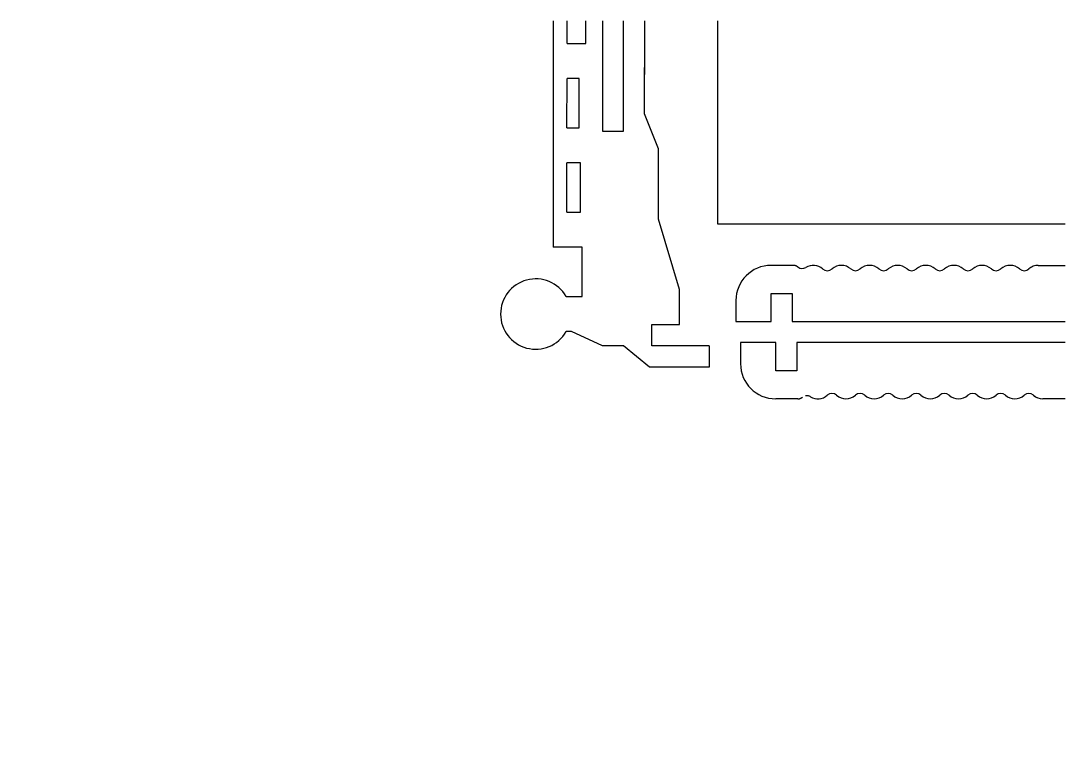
# Paper-space layout 'Layout1' of a CAD drawing. Extents: x 0 to 297, y 0 to 210.
# The model-space entities are those that its viewports show. They can reach past a viewport. Long polylines and large blocks are cut down to what shows.
import ezdxf

# ---------------------------------------------------------------- set-up
doc = ezdxf.new("R2010")
doc.units = 0
doc.header["$MEASUREMENT"] = 0
doc.linetypes.add('HIDDEN', pattern=[4.5, 1.5, -1.5, 1.5])
doc.layers.add('2', color=7, linetype='Continuous')
doc.layers.get('0').off()

msp = doc.modelspace()

# ---------------------------------------------------------------- linework, layer by layer
at = {"layer": '2', "color": 40, "linetype": 'Continuous'}
for p, q in [((151.430408, 251.60236), (151.430408, 145.602362)), ((155.347564, 203.60236), (155.36147, 217.60236)), ((160.706904, 203.60236), (160.706904, 217.60236)), ((165.430408, 218.60236), (165.430408, 178.602362)), ((171.430408, 178.602362), (171.430408, 218.60236)), ((177.39948, 183.602362), (177.45948, 213.60236)), ((198.214344, 152.153574), (198.214344, 213.15358)), ((155.347564, 203.60236), (160.706904, 203.60236)), ((155.323726, 179.602362), (155.337632, 193.602362)), ((158.827688, 193.602362), (155.337632, 193.602362)), ((158.827688, 179.602362), (158.827688, 193.602362)), ((181.379488, 173.602362), (177.39948, 183.602362)), ((155.323726, 179.602362), (158.827688, 179.602362)), ((165.430408, 178.602362), (171.430408, 178.602362)), ((181.339488, 153.602362), (181.379488, 173.602362)), ((155.299888, 155.602362), (155.313794, 169.602362)), ((159.169368, 169.602362), (155.313794, 169.602362)), ((159.169368, 155.602362), (159.169368, 169.602362)), ((155.299888, 155.602362), (159.169368, 155.602362)), ((187.2995, 133.602362), (181.339488, 153.602362)), ((346.21434, 152.153574), (198.214344, 152.153574)), ((159.68188, 145.602362), (151.430408, 145.602362)), ((159.68188, 131.602362), (159.68188, 145.602362)), ((219.71694, 140.447996), (213.3738, 140.447996)), ((289.3738, 140.447996), (297.3738, 140.447996)), ((155.090662, 131.602362), (159.68188, 131.602362)), ((187.2795, 123.602362), (187.2995, 133.602362)), ((213.3738, 124.447996), (213.3738, 132.447996)), ((213.3738, 132.447996), (219.3738, 132.447996)), ((219.3738, 132.447996), (219.3738, 124.447996)), ((203.3738, 130.447996), (203.3738, 124.447996)), ((179.430408, 117.602362), (179.430408, 123.602362)), ((179.430408, 123.602362), (187.2795, 123.602362)), ((203.3738, 124.447996), (213.3738, 124.447996)), ((219.3738, 124.447996), (367.3738, 124.447996)), ((165.430408, 117.602362), (156.599624, 121.602362)), ((171.430408, 117.602362), (165.430408, 117.602362)), ((178.830408, 111.532684), (171.430408, 117.602362)), ((195.728594, 117.602362), (179.430408, 117.602362)), ((195.728594, 117.602362), (195.728594, 111.532684)), ((214.6773, 118.487582), (204.6773, 118.487582)), ((204.6773, 118.487582), (204.6773, 112.487582)), ((214.6773, 110.487582), (214.6773, 118.487582)), ((220.6773, 118.487582), (220.6773, 110.487582)), ((368.6773, 118.487582), (220.6773, 118.487582)), ((195.728594, 111.532684), (178.830408, 111.532684)), ((220.6773, 110.487582), (214.6773, 110.487582)), ((221.02044, 102.487582), (214.6773, 102.487582)), ((298.6773, 102.487582), (290.6773, 102.487582))]:
    msp.add_line(p, q, dxfattribs=at)
at = {"layer": '2', "color": 40, "linetype": 'HIDDEN'}
msp.add_line((156.599624, 121.602362), (155.090662, 121.602362), dxfattribs=at)
at = {"layer": '2', "color": 40, "linetype": 'Continuous'}
for centre, radius, start, end in [((213.3738, 130.447996), 10, 90, 180), ((222.2311, 141.559106), 2, 231.05756, 301.58634), ((225.3738, 136.447996), 4, 48.189685, 121.58634), ((233.3738, 136.447996), 4, 48.189685, 131.81032), ((241.3738, 136.447996), 4, 48.189685, 131.81031), ((249.3738, 136.447996), 4, 48.189685, 131.81031), ((257.3738, 136.447996), 4, 48.189685, 131.81031), ((265.3738, 136.447996), 4, 48.189685, 131.81031), ((273.3738, 136.447996), 4, 48.189685, 131.81031), ((281.3738, 136.447996), 4, 48.189685, 131.81031), ((289.3738, 136.447996), 4, 90, 131.81031), ((297.3738, 136.447996), 4, 48.189685, 90), ((229.3738, 140.920132), 2, 228.18969, 311.81031), ((237.3738, 140.920132), 2, 228.18969, 311.81031), ((245.3738, 140.920132), 2, 228.18969, 311.81031), ((253.3738, 140.920132), 2, 228.18969, 311.81031), ((261.3738, 140.920132), 2, 228.18969, 311.81031), ((269.3738, 140.920132), 2, 228.18969, 311.81031), ((277.3738, 140.920132), 2, 228.18969, 311.81031), ((285.3738, 140.920132), 2, 228.18969, 311.81031), ((146.430408, 126.602362), 10, 30, 330), ((214.6773, 112.487582), 10, 180, 270), ((230.6773, 102.015446), 2, 48.189685, 131.81031), ((238.6773, 102.015446), 2, 48.189685, 131.81031), ((246.6773, 102.015446), 2, 48.189685, 131.81031), ((254.6773, 102.015446), 2, 48.189685, 131.81031), ((262.6773, 102.015446), 2, 48.189685, 131.81031), ((270.6773, 102.015446), 2, 48.189685, 131.81031), ((278.6773, 102.015446), 2, 48.189685, 131.81031), ((286.6773, 102.015446), 2, 48.189685, 131.81031), ((226.6773, 106.487582), 4, 238.41366, 311.81031), ((234.6773, 106.487582), 4, 228.18968, 311.81031), ((242.6773, 106.487582), 4, 228.18969, 311.81031), ((250.6773, 106.487582), 4, 228.18969, 311.81031), ((258.6773, 106.487582), 4, 228.18969, 311.81031), ((266.6773, 106.487582), 4, 228.18969, 311.81031), ((274.6773, 106.487582), 4, 228.18969, 311.81031), ((282.6773, 106.487582), 4, 228.18969, 311.81031), ((290.6773, 106.487582), 4, 228.18969, 270)]:
    msp.add_arc(centre, radius, start, end, dxfattribs=at)
at = {"layer": '2', "color": 40, "linetype": 'HIDDEN'}
for centre, start, end in [((219.71694, 138.447996), 51.057559, 90), ((221.02044, 104.487582), 270, 308.94244), ((223.5346, 101.376472), 58.413662, 128.94244)]:
    msp.add_arc(centre, 2, start, end, dxfattribs=at)

psp = doc.layouts.get("Layout1")

# ---------------------------------------------------------------- viewports
at = {"layer": '0', "color": 3, "linetype": 'Continuous'}
psp.add_viewport(center=(148.5, 105), size=(297, 210), view_center_point=(148.5, 105), view_height=210, dxfattribs=at)
psp.add_viewport(center=(146.3942, 105.25238), size=(285.7211, 200.91342), view_center_point=(146.3942, 105.25238), view_height=200.91342, status=3, dxfattribs=at)

doc.saveas('drawing.dxf')
